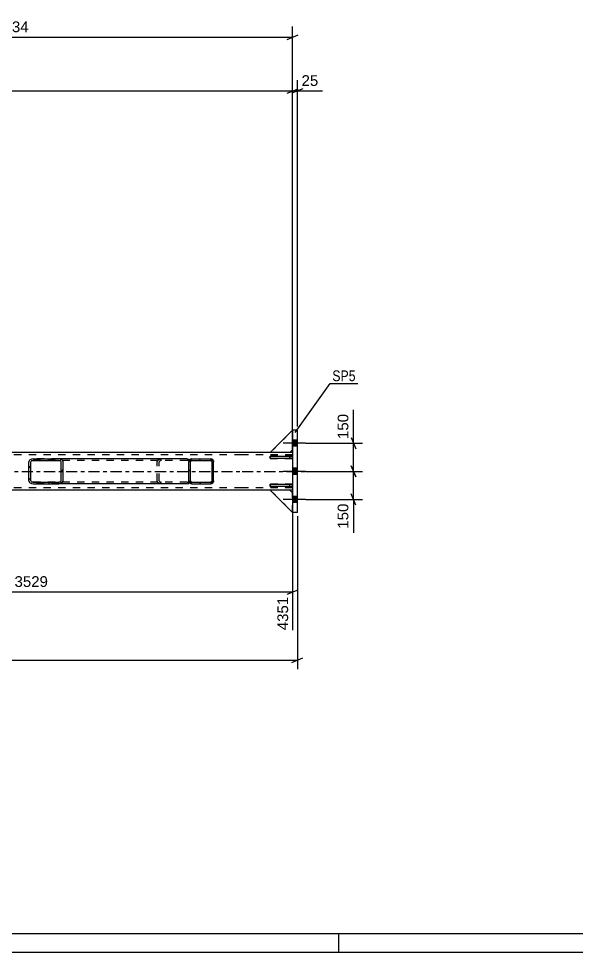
# Model space of a CAD drawing. Header units: millimetres. Extents: x 0 to 1189, y 0 to 841.
# Drawn here: x 263.6 to 412.4, y 0 to 249.1 of the extents above; entities that cross this region are included whole.
import ezdxf

# ---------------------------------------------------------------- set-up
doc = ezdxf.new("R2010")
doc.units = ezdxf.units.MM
doc.linetypes.add('DXK_LINE_DOT2', pattern=[3.9198, 1.9599, -1.9599])
doc.linetypes.add('DXK_LINE_DOT3', pattern=[5.9187, 2.979, -0.9799, 0.9799, -0.9799])
doc.styles.add('Arial', font='arial.ttf', dxfattribs={"height": 0.2})
doc.styles.add('Arial Narrow', font='ARIALN.TTF', dxfattribs={"height": 0.2})

# ---------------------------------------------------------------- blocks, each defined once
blk = doc.blocks.new('Unknown-348435271-1132')
at = {"color": 5, "linetype": 'Continuous'}
for p, q in [((5, 5), (1184, 5)), ((349, 0), (349, 5)), ((0, 0), (1189, 0))]:
    blk.add_line(p, q, dxfattribs=at)
blk = doc.blocks.new('Part-348435271-4161 - 4157')
at = {"linetype": 'Continuous'}
h = blk.add_hatch(dxfattribs=at)
h.set_pattern_fill('', scale=0.7, style=0, pattern_type=0)
h.set_pattern_definition([(45, (315.1268, 125.1023), (-1.57154, 1.57154), [])])
h.paths.add_polyline_path([(314.82, 125.04), (315.13, 125.1), (315.39, 125.28), (315.56, 125.54), (315.62, 125.84), (315.62, 130.84), (315.56, 131.15), (315.39, 131.41), (315.13, 131.58), (314.82, 131.64), (309.82, 131.64), (309.51, 131.58), (309.26, 131.41), (309.08, 131.15), (309.02, 130.84), (309.02, 125.84), (309.08, 125.54), (309.26, 125.28), (309.51, 125.1), (309.82, 125.04)])
h.paths.add_polyline_path([(309.67, 125.47), (309.54, 125.56), (309.45, 125.69), (309.42, 125.84), (309.42, 130.84), (309.45, 130.99), (309.54, 131.12), (309.67, 131.21), (309.82, 131.24), (314.82, 131.24), (314.97, 131.21), (315.1, 131.12), (315.19, 130.99), (315.22, 130.84), (315.22, 125.84), (315.19, 125.69), (315.1, 125.56), (314.97, 125.47), (314.82, 125.44), (309.82, 125.44)])
at = {"color": 7, "linetype": 'DXK_LINE_DOT2'}
for p, q in [((309.02, 130.84), (309.08, 131.15)), ((309.02, 125.84), (309.02, 130.84)), ((309.45, 130.99), (309.42, 130.84)), ((309.42, 125.84), (309.42, 130.84)), ((309.51, 131.58), (309.82, 131.64)), ((309.82, 131.24), (309.67, 131.21)), ((309.82, 131.64), (314.82, 131.64)), ((309.82, 131.24), (314.82, 131.24)), ((314.82, 131.64), (315.13, 131.58)), ((314.97, 131.21), (314.82, 131.24)), ((315.22, 130.84), (315.19, 130.99)), ((315.22, 125.84), (315.22, 130.84)), ((315.56, 131.15), (315.62, 130.84)), ((315.62, 125.84), (315.62, 130.84)), ((309.08, 125.54), (309.02, 125.84)), ((309.42, 125.84), (309.45, 125.69)), ((309.82, 125.04), (309.51, 125.1)), ((309.67, 125.47), (309.82, 125.44)), ((309.82, 125.44), (314.82, 125.44)), ((309.82, 125.04), (314.82, 125.04)), ((314.82, 125.44), (314.97, 125.47)), ((315.13, 125.1), (314.82, 125.04)), ((315.19, 125.69), (315.22, 125.84)), ((315.62, 125.84), (315.56, 125.54))]:
    blk.add_line(p, q, dxfattribs=at)
at = {"color": 2, "linetype": 'Continuous'}
for p, q in [((309.08, 131.15), (309.02, 130.84)), ((309.02, 125.84), (309.02, 130.84)), ((309.42, 130.84), (309.45, 130.99)), ((309.42, 125.84), (309.42, 130.84)), ((309.82, 131.64), (309.51, 131.58)), ((309.67, 131.21), (309.82, 131.24)), ((309.82, 131.64), (314.82, 131.64)), ((309.82, 131.24), (314.82, 131.24)), ((315.13, 131.58), (314.82, 131.64)), ((314.82, 131.24), (314.97, 131.21)), ((315.19, 130.99), (315.22, 130.84)), ((315.22, 125.84), (315.22, 130.84)), ((315.62, 130.84), (315.56, 131.15)), ((315.62, 125.84), (315.62, 130.84)), ((309.02, 125.84), (309.08, 125.54)), ((309.45, 125.69), (309.42, 125.84)), ((309.51, 125.1), (309.82, 125.04)), ((309.82, 125.44), (309.67, 125.47)), ((309.82, 125.44), (314.82, 125.44)), ((309.82, 125.04), (314.82, 125.04)), ((314.97, 125.47), (314.82, 125.44)), ((314.82, 125.04), (315.13, 125.1)), ((315.22, 125.84), (315.19, 125.69)), ((315.56, 125.54), (315.62, 125.84))]:
    blk.add_line(p, q, dxfattribs=at)
at = {"color": 7, "linetype": 'DXK_LINE_DOT2'}
for centre, radius, start, end in [((309.82, 130.84), 0.8, 112.5, 157.5), ((309.82, 130.84), 0.4, 112.5, 157.5), ((314.82, 130.84), 0.4, 22.5, 67.5), ((314.82, 130.84), 0.8, 22.5, 67.5), ((309.82, 125.84), 0.8, 202.5, 247.5), ((309.82, 125.84), 0.4, 202.5, 247.5), ((314.82, 125.84), 0.4, 292.5, 337.5), ((314.82, 125.84), 0.8, 292.5, 337.5)]:
    blk.add_arc(centre, radius, start, end, dxfattribs=at)
at = {"color": 2, "linetype": 'Continuous'}
for centre, radius, start, end in [((309.82, 130.84), 0.8, 112.5, 157.5), ((309.82, 130.84), 0.4, 112.5, 157.5), ((314.82, 130.84), 0.4, 22.5, 67.5), ((314.82, 130.84), 0.8, 22.5, 67.5), ((309.82, 125.84), 0.8, 202.5, 247.5), ((309.82, 125.84), 0.4, 202.5, 247.5), ((314.82, 125.84), 0.4, 292.5, 337.5), ((314.82, 125.84), 0.8, 292.5, 337.5)]:
    blk.add_arc(centre, radius, start, end, dxfattribs=at)
blk = doc.blocks.new('Bolt-348435271-4292 - 4157')
at = {"linetype": 'Continuous'}
for points in [[(336.72, 136.67), (336.72, 135.02), (337.97, 135.02), (337.97, 136.67)], [(336.72, 136.67), (336.72, 135.02), (337.97, 135.02), (337.97, 136.67)], [(336.72, 136.67), (336.72, 135.02), (337.97, 135.02), (337.97, 136.67)], [(336.72, 136.67), (336.72, 135.02), (337.97, 135.02), (337.97, 136.67)], [(336.72, 129.17), (336.72, 127.52), (337.97, 127.52), (337.97, 129.17)], [(336.72, 129.17), (336.72, 127.52), (337.97, 127.52), (337.97, 129.17)], [(336.72, 121.67), (336.72, 120.02), (337.97, 120.02), (337.97, 121.67)], [(336.72, 121.67), (336.72, 120.02), (337.97, 120.02), (337.97, 121.67)], [(336.72, 121.67), (336.72, 120.02), (337.97, 120.02), (337.97, 121.67)], [(336.72, 121.67), (336.72, 120.02), (337.97, 120.02), (337.97, 121.67)]]:
    blk.add_hatch(color=1, dxfattribs=at).paths.add_polyline_path(points)
at = {"color": 1, "linetype": 'Continuous'}
for p, q in [((340.17, 135.84), (334.22, 135.84)), ((340.17, 135.84), (334.22, 135.84)), ((340.17, 135.84), (334.22, 135.84)), ((340.17, 135.84), (334.22, 135.84)), ((337.97, 136.67), (336.72, 136.67)), ((337.97, 136.67), (336.72, 136.67)), ((337.97, 136.67), (336.72, 136.67)), ((337.97, 136.67), (336.72, 136.67)), ((337.97, 135.02), (336.72, 135.02)), ((337.97, 135.02), (336.72, 135.02)), ((337.97, 135.02), (336.72, 135.02)), ((337.97, 135.02), (336.72, 135.02)), ((340.17, 128.34), (334.22, 128.34)), ((340.17, 128.34), (334.22, 128.34)), ((337.97, 129.17), (336.72, 129.17)), ((337.97, 129.17), (336.72, 129.17)), ((337.97, 127.52), (336.72, 127.52)), ((337.97, 127.52), (336.72, 127.52)), ((340.17, 120.84), (334.22, 120.84)), ((340.17, 120.84), (334.22, 120.84)), ((340.17, 120.84), (334.22, 120.84)), ((340.17, 120.84), (334.22, 120.84)), ((337.97, 121.67), (336.72, 121.67)), ((337.97, 121.67), (336.72, 121.67)), ((337.97, 121.67), (336.72, 121.67)), ((337.97, 121.67), (336.72, 121.67)), ((337.97, 120.02), (336.72, 120.02)), ((337.97, 120.02), (336.72, 120.02)), ((337.97, 120.02), (336.72, 120.02)), ((337.97, 120.02), (336.72, 120.02))]:
    blk.add_line(p, q, dxfattribs=at)
blk = doc.blocks.new('Part-348435271-4175 - 4157')
at = {"linetype": 'Continuous'}
h = blk.add_hatch(dxfattribs=at)
h.set_pattern_fill('', scale=0.7, style=0, pattern_type=0)
h.set_pattern_definition([(45, (274.7833, 125.1023), (-1.57154, 1.57154), [])])
h.paths.add_polyline_path([(274.36, 125.04), (274.78, 125.1), (275.14, 125.28), (275.38, 125.54), (275.47, 125.84), (275.47, 130.84), (275.38, 131.15), (275.14, 131.41), (274.78, 131.58), (274.36, 131.64), (267.44, 131.64), (267.02, 131.58), (266.66, 131.41), (266.42, 131.15), (266.34, 130.84), (266.34, 125.84), (266.42, 125.54), (266.66, 125.28), (267.02, 125.1), (267.44, 125.04)])
h.paths.add_polyline_path([(267.23, 125.47), (267.05, 125.56), (266.93, 125.69), (266.89, 125.84), (266.89, 130.84), (266.93, 130.99), (267.05, 131.12), (267.23, 131.21), (267.44, 131.24), (274.36, 131.24), (274.57, 131.21), (274.75, 131.12), (274.87, 130.99), (274.91, 130.84), (274.91, 125.84), (274.87, 125.69), (274.75, 125.56), (274.57, 125.47), (274.36, 125.44), (267.44, 125.44)])
at = {"color": 2, "linetype": 'Continuous'}
for p, q in [((266.42, 131.15), (266.34, 130.84)), ((266.34, 125.84), (266.34, 130.84)), ((266.89, 130.84), (266.93, 130.99)), ((266.89, 125.84), (266.89, 130.84)), ((267.44, 131.64), (267.02, 131.58)), ((267.23, 131.21), (267.44, 131.24)), ((267.44, 131.64), (274.36, 131.64)), ((267.44, 131.24), (274.36, 131.24)), ((308.61, 131.64), (274.36, 131.64)), ((274.78, 131.58), (274.36, 131.64)), ((274.36, 131.24), (274.57, 131.21)), ((274.87, 130.99), (274.91, 130.84)), ((274.91, 125.84), (274.91, 130.84)), ((275.47, 130.84), (275.38, 131.15)), ((275.47, 125.84), (275.47, 130.84)), ((308.61, 131.64), (309.03, 131.58)), ((309.02, 131.1), (309.03, 131.58)), ((309.03, 131.58), (309.02, 131.41)), ((309.02, 131.41), (309.02, 131.15)), ((309.02, 131.15), (309.02, 130.84)), ((266.34, 125.84), (266.42, 125.54)), ((266.93, 125.69), (266.89, 125.84)), ((267.02, 125.1), (267.44, 125.04)), ((267.44, 125.44), (267.23, 125.47)), ((267.44, 125.44), (274.36, 125.44)), ((267.44, 125.04), (274.36, 125.04)), ((274.57, 125.47), (274.36, 125.44)), ((274.36, 125.04), (274.78, 125.1)), ((308.61, 125.04), (274.36, 125.04)), ((274.91, 125.84), (274.87, 125.69)), ((275.38, 125.54), (275.47, 125.84)), ((308.61, 125.04), (309.03, 125.1)), ((309.02, 125.28), (309.02, 125.84)), ((309.03, 125.1), (309.02, 125.58)), ((309.03, 125.1), (309.02, 125.28))]:
    blk.add_line(p, q, dxfattribs=at)
at = {"color": 7, "linetype": 'DXK_LINE_DOT2'}
for p, q in [((274.36, 131.64), (267.44, 131.64)), ((308.61, 131.24), (267.44, 131.24)), ((300.58, 130.84), (300.67, 131.15)), ((300.58, 125.84), (300.58, 130.84)), ((301.18, 130.99), (301.14, 130.84)), ((301.14, 125.84), (301.14, 130.84)), ((301.27, 131.58), (301.69, 131.64)), ((301.69, 131.24), (301.48, 131.21)), ((308.82, 131.21), (308.61, 131.24)), ((309, 131.12), (308.82, 131.21)), ((309.02, 131.1), (309, 131.12)), ((309.02, 125.84), (309.02, 130.84)), ((308.61, 125.44), (267.44, 125.44)), ((274.36, 125.04), (267.44, 125.04)), ((300.67, 125.54), (300.58, 125.84)), ((301.14, 125.84), (301.18, 125.69)), ((301.69, 125.04), (301.27, 125.1)), ((301.48, 125.47), (301.69, 125.44)), ((308.61, 125.44), (308.82, 125.47)), ((308.82, 125.47), (309, 125.56)), ((309, 125.56), (309.02, 125.58))]:
    blk.add_line(p, q, dxfattribs=at)
at = {"color": 2, "linetype": 'Continuous'}
for centre, radius, start, end in [((267.27, 130.6), 1.01, 104.3889, 147.3289), ((267.36, 130.72), 0.505, 104.3889, 147.3289), ((274.45, 130.72), 0.505, 32.6711, 75.6111), ((274.53, 130.6), 1.01, 32.6711, 75.6111), ((267.27, 126.08), 1.01, 212.6711, 255.6111), ((267.36, 125.96), 0.505, 212.6711, 255.6111), ((274.45, 125.96), 0.505, 284.3889, 327.3289), ((274.53, 126.08), 1.01, 284.3889, 327.3289)]:
    blk.add_arc(centre, radius, start, end, dxfattribs=at)
at = {"color": 7, "linetype": 'DXK_LINE_DOT2'}
for centre, radius, start, end in [((301.52, 130.6), 1.01, 104.3889, 147.3289), ((301.6, 130.72), 0.505, 104.3889, 147.3289), ((301.52, 126.08), 1.01, 212.6711, 255.6111), ((301.6, 125.96), 0.505, 212.6711, 255.6111)]:
    blk.add_arc(centre, radius, start, end, dxfattribs=at)
blk = doc.blocks.new('Part-348435271-4182 - 4157')
at = {"color": 2, "linetype": 'Continuous'}
for p, q in [((337.97, 139.34), (336.72, 139.34)), ((336.72, 139.34), (336.72, 117.34)), ((337.97, 117.34), (337.97, 139.34)), ((337.97, 117.34), (336.72, 117.34))]:
    blk.add_line(p, q, dxfattribs=at)
blk = doc.blocks.new('Part-348435271-4192 - 4157')
at = {"color": 7, "linetype": 'DXK_LINE_DOT2'}
for p, q in [((335.97, 123.34), (330.72, 123.34)), ((330.72, 123.34), (336.72, 117.34)), ((336.72, 122.59), (335.97, 123.34)), ((336.72, 117.34), (336.72, 122.59))]:
    blk.add_line(p, q, dxfattribs=at)
blk = doc.blocks.new('Part-348435271-4197 - 4157')
at = {"color": 2, "linetype": 'Continuous'}
for p, q in [((335.97, 123.34), (330.72, 123.34)), ((330.72, 123.34), (336.72, 117.34)), ((336.72, 122.59), (335.97, 123.34))]:
    blk.add_line(p, q, dxfattribs=at)
at = {"color": 7, "linetype": 'DXK_LINE_DOT2'}
blk.add_line((336.72, 122.59), (336.72, 117.34), dxfattribs=at)
blk = doc.blocks.new('Part-348435271-4202 - 4157')
at = {"color": 7, "linetype": 'DXK_LINE_DOT2'}
for p, q in [((335.97, 123.34), (330.72, 123.34)), ((330.72, 123.34), (336.72, 117.34)), ((336.72, 122.59), (335.97, 123.34)), ((336.72, 117.34), (336.72, 122.59))]:
    blk.add_line(p, q, dxfattribs=at)
blk = doc.blocks.new('Part-348435271-4207 - 4157')
at = {"color": 7, "linetype": 'DXK_LINE_DOT2'}
for p, q in [((330.72, 133.34), (336.72, 139.34)), ((336.72, 139.34), (336.72, 134.09)), ((335.97, 133.34), (330.72, 133.34)), ((336.72, 134.09), (335.97, 133.34))]:
    blk.add_line(p, q, dxfattribs=at)
blk = doc.blocks.new('Part-348435271-4212 - 4157')
at = {"color": 2, "linetype": 'Continuous'}
for p, q in [((330.72, 133.34), (336.72, 139.34)), ((335.97, 133.34), (330.72, 133.34)), ((336.72, 134.09), (335.97, 133.34))]:
    blk.add_line(p, q, dxfattribs=at)
at = {"color": 7, "linetype": 'DXK_LINE_DOT2'}
blk.add_line((336.72, 134.09), (336.72, 139.34), dxfattribs=at)
blk = doc.blocks.new('Part-348435271-4217 - 4157')
at = {"color": 7, "linetype": 'DXK_LINE_DOT2'}
for p, q in [((330.72, 133.34), (336.72, 139.34)), ((336.72, 139.34), (336.72, 134.09)), ((335.97, 133.34), (330.72, 133.34)), ((336.72, 134.09), (335.97, 133.34))]:
    blk.add_line(p, q, dxfattribs=at)
blk = doc.blocks.new('Part-348435271-4218 - 4157')
at = {"color": 7, "linetype": 'DXK_LINE_DOT2'}
for p, q in [((336.72, 132.39), (330.72, 132.39)), ((330.72, 132.39), (330.72, 131.79)), ((335.97, 132.39), (335.97, 131.79)), ((336.72, 131.79), (336.72, 132.39)), ((330.72, 131.79), (336.72, 131.79))]:
    blk.add_line(p, q, dxfattribs=at)
blk = doc.blocks.new('Part-348435271-4219 - 4157')
at = {"color": 7, "linetype": 'DXK_LINE_DOT2'}
for p, q in [((336.72, 124.89), (330.72, 124.89)), ((330.72, 124.89), (330.72, 124.29)), ((335.97, 124.29), (335.97, 124.89)), ((336.72, 124.29), (336.72, 124.89)), ((330.72, 124.29), (336.72, 124.29))]:
    blk.add_line(p, q, dxfattribs=at)
blk = doc.blocks.new('Part-348435271-4220 - 4157')
at = {"color": 2, "linetype": 'Continuous'}
for p, q in [((330.72, 131.79), (330.72, 132.39)), ((330.72, 132.39), (336.72, 132.39)), ((336.72, 132.39), (336.72, 131.79)), ((336.72, 131.79), (330.72, 131.79))]:
    blk.add_line(p, q, dxfattribs=at)
at = {"color": 7, "linetype": 'DXK_LINE_DOT2'}
blk.add_line((335.97, 131.79), (335.97, 132.39), dxfattribs=at)
blk = doc.blocks.new('Part-348435271-4221 - 4157')
at = {"color": 2, "linetype": 'Continuous'}
for p, q in [((330.72, 124.29), (330.72, 124.89)), ((330.72, 124.89), (336.72, 124.89)), ((336.72, 124.89), (336.72, 124.29)), ((336.72, 124.29), (330.72, 124.29))]:
    blk.add_line(p, q, dxfattribs=at)
at = {"color": 7, "linetype": 'DXK_LINE_DOT2'}
blk.add_line((335.97, 124.29), (335.97, 124.89), dxfattribs=at)
blk = doc.blocks.new('Part-348435271-4286 - 4157')
at = {"color": 2, "linetype": 'Continuous'}
for p, q in [((156.07, 133.34), (156.07, 132.14)), ((157.32, 133.34), (156.07, 133.34)), ((156.07, 124.54), (156.07, 132.14)), ((323.12, 133.34), (162.32, 133.34)), ((330.72, 133.34), (323.22, 133.34)), ((336.72, 133.34), (335.97, 133.34)), ((156.07, 123.34), (156.07, 124.54)), ((323.12, 123.34), (156.07, 123.34)), ((330.72, 123.34), (323.22, 123.34)), ((336.72, 123.34), (335.97, 123.34))]:
    blk.add_line(p, q, dxfattribs=at)
at = {"color": 7, "linetype": 'DXK_LINE_DOT2'}
for p, q in [((156.07, 133.34), (156.07, 132.99)), ((323.12, 132.74), (156.07, 132.74)), ((162.32, 133.34), (157.32, 133.34)), ((336.72, 132.74), (323.22, 132.74)), ((335.97, 133.34), (330.72, 133.34)), ((336.72, 133.34), (336.72, 123.34)), ((156.07, 124.54), (156.07, 123.43)), ((323.12, 123.94), (156.07, 123.94)), ((336.72, 123.94), (323.22, 123.94)), ((335.97, 123.34), (330.72, 123.34))]:
    blk.add_line(p, q, dxfattribs=at)
at = {"color": 7, "linetype": 'DXK_LINE_DOT3'}
for p, q in [((146.07, 128.34), (323.12, 128.34)), ((323.22, 128.34), (346.72, 128.34))]:
    blk.add_line(p, q, dxfattribs=at)
blk = doc.blocks.new('StraightDimension-348435271-10853 - 4157')
at = {"color": 7, "linetype": 'Continuous'}
for p, q in [((186.9, 142.7), (186.9, 247.02)), ((336.72, 134.34), (336.72, 247.02)), ((188.4, 244.77), (185.4, 243.57)), ((186.9, 244.17), (336.72, 244.17)), ((335.22, 243.57), (338.22, 244.77))]:
    blk.add_line(p, q, dxfattribs=at)
at = {"color": 0}
blk.add_wipeout([(266.86, 244.92), (266.86, 249.12), (256.76, 249.12), (256.76, 244.92)], dxfattribs=at)
at = {"color": 3, "style": 'Arial'}
blk.add_text('3734', height=2.865, dxfattribs=at).set_placement((257.36, 245.52))
blk = doc.blocks.new('StraightDimension-348435271-10891 - 4157')
at = {"color": 7, "linetype": 'Continuous'}
for p, q in [((197.19, 122.09), (197.19, 88.18)), ((336.72, 122.34), (336.72, 85.95)), ((198.69, 96.75), (195.69, 95.55)), ((197.19, 96.15), (336.72, 96.15)), ((335.22, 95.55), (338.22, 96.75))]:
    blk.add_line(p, q, dxfattribs=at)
at = {"color": 0}
blk.add_wipeout([(272, 96.9), (272, 101.1), (261.91, 101.1), (261.91, 96.9)], dxfattribs=at)
at = {"color": 0, "linetype": 'Continuous'}
blk.add_wipeout([(336.12, 95.45), (331.92, 95.45), (331.92, 85.35), (336.12, 85.35)], dxfattribs=at)
at = {"color": 3, "style": 'Arial'}
blk.add_text('3529', height=2.865, dxfattribs=at).set_placement((262.51, 97.5))
at = {"color": 3, "linetype": 'Continuous', "style": 'Arial'}
blk.add_text('4351', height=2.865, rotation=90.0002, dxfattribs=at).set_placement((335.52, 85.95))
blk = doc.blocks.new('StraightDimension-348435271-10926 - 4157')
at = {"color": 7, "linetype": 'Continuous'}
for p, q in [((337.97, 116.34), (337.97, 75.54)), ((150.32, 105.34), (150.32, 75.54)), ((151.82, 78.54), (148.82, 77.34)), ((150.32, 77.94), (337.97, 77.94)), ((336.47, 77.34), (339.47, 78.54))]:
    blk.add_line(p, q, dxfattribs=at)
at = {"color": 0}
blk.add_wipeout([(249.19, 78.69), (249.19, 82.89), (239.1, 82.89), (239.1, 78.69)], dxfattribs=at)
at = {"color": 3, "style": 'Arial'}
blk.add_text('4491', height=2.865, dxfattribs=at).set_placement((239.7, 79.29))
blk = doc.blocks.new('StraightDimension-348435271-10933 - 4157')
at = {"color": 7, "linetype": 'Continuous'}
for p, q in [((336.72, 140.34), (336.72, 232.68)), ((337.97, 140.34), (337.97, 232.68)), ((335.22, 229.23), (338.22, 230.43)), ((339.47, 230.43), (336.47, 229.23)), ((336.72, 229.83), (337.97, 229.83))]:
    blk.add_line(p, q, dxfattribs=at)
at = {"color": 0}
blk.add_wipeout([(344.14, 230.58), (344.14, 234.78), (338.5, 234.78), (338.5, 230.58)], dxfattribs=at)
at = {"color": 7, "linetype": 'Continuous'}
blk.add_line((337.97, 229.83), (344.67, 229.83), dxfattribs=at)
blk.add_line((337.97, 229.83), (344.67, 229.83), dxfattribs=at)
at = {"color": 3, "style": 'Arial'}
blk.add_text('25', height=2.865, dxfattribs=at).set_placement((339.1, 231.18))
blk = doc.blocks.new('StraightDimension-348435271-10934 - 4157')
at = {"color": 7, "linetype": 'Continuous'}
for p, q in [((150.32, 114.78), (150.32, 232.68)), ((336.72, 140.34), (336.72, 232.68)), ((151.82, 230.43), (148.82, 229.23)), ((150.32, 229.83), (336.72, 229.83)), ((335.22, 229.23), (338.22, 230.43))]:
    blk.add_line(p, q, dxfattribs=at)
at = {"color": 0}
blk.add_wipeout([(248.57, 230.58), (248.57, 234.78), (238.47, 234.78), (238.47, 230.58)], dxfattribs=at)
at = {"color": 3, "style": 'Arial'}
blk.add_text('4466', height=2.865, dxfattribs=at).set_placement((239.07, 231.18))
blk = doc.blocks.new('StraightDimension-348435271-10992 - 4157')
at = {"color": 7, "linetype": 'Continuous'}
for p, q in [((352.34, 137.34), (353.54, 134.34)), ((340.22, 135.84), (355.34, 135.84)), ((352.94, 128.34), (352.94, 135.84)), ((353.54, 126.84), (352.34, 129.84)), ((340.22, 128.34), (355.34, 128.34))]:
    blk.add_line(p, q, dxfattribs=at)
at = {"color": 0}
blk.add_wipeout([(352.19, 144.24), (347.99, 144.24), (347.99, 136.37), (352.19, 136.37)], dxfattribs=at)
at = {"color": 7, "linetype": 'Continuous'}
blk.add_line((352.94, 135.84), (352.94, 144.76), dxfattribs=at)
blk.add_line((352.94, 135.84), (352.94, 144.76), dxfattribs=at)
at = {"color": 3, "style": 'Arial'}
blk.add_text('150', height=2.865, rotation=90.0002, dxfattribs=at).set_placement((351.59, 136.97))
blk = doc.blocks.new('StraightDimension-348435271-10993 - 4157')
at = {"color": 7, "linetype": 'Continuous'}
for p, q in [((352.34, 129.84), (353.54, 126.84)), ((340.22, 128.34), (355.34, 128.34)), ((352.94, 120.84), (352.94, 128.34)), ((353.54, 119.34), (352.34, 122.34)), ((340.22, 120.84), (355.34, 120.84))]:
    blk.add_line(p, q, dxfattribs=at)
at = {"color": 0}
blk.add_wipeout([(352.19, 120.32), (347.99, 120.32), (347.99, 112.45), (352.19, 112.45)], dxfattribs=at)
at = {"color": 7, "linetype": 'Continuous'}
blk.add_line((352.94, 120.84), (352.94, 111.92), dxfattribs=at)
blk.add_line((352.94, 120.84), (352.94, 111.92), dxfattribs=at)
at = {"color": 3, "style": 'Arial'}
blk.add_text('150', height=2.865, rotation=90.0002, dxfattribs=at).set_placement((351.59, 113.05))
blk = doc.blocks.new('Mark-348435271-4178 - 4157')
at = {"color": 0}
blk.add_wipeout([(353.51, 152.4), (353.51, 155.4), (347.3, 155.4), (347.3, 152.4)], dxfattribs=at)
blk.add_wipeout([(353.51, 152.4), (353.51, 155.4), (347.3, 155.4), (347.3, 152.4)], dxfattribs=at)
at = {"color": 30, "linetype": 'Continuous'}
for p, q in [((337.39, 138.67), (346.7, 151.8)), ((346.7, 151.8), (354.11, 151.8))]:
    blk.add_line(p, q, dxfattribs=at)
at = {"color": 3, "style": 'Arial Narrow'}
blk.add_text('SP5', height=2.863, dxfattribs=at).set_placement((347.3, 152.4))

msp = doc.modelspace()

# ---------------------------------------------------------------- block references
for name in ['Unknown-348435271-1132', 'Part-348435271-4207 - 4157', 'Part-348435271-4212 - 4157', 'Part-348435271-4217 - 4157', 'Part-348435271-4182 - 4157', 'Bolt-348435271-4292 - 4157', 'Part-348435271-4286 - 4157', 'Part-348435271-4218 - 4157', 'Part-348435271-4220 - 4157', 'Part-348435271-4175 - 4157', 'Part-348435271-4161 - 4157', 'Part-348435271-4219 - 4157', 'Part-348435271-4221 - 4157', 'Part-348435271-4192 - 4157', 'Part-348435271-4197 - 4157', 'Part-348435271-4202 - 4157']:
    msp.add_blockref(name, (0, 0))

# ---------------------------------------------------------------- next in the draw order: block references
for name in ['StraightDimension-348435271-10853 - 4157', 'StraightDimension-348435271-10891 - 4157']:
    msp.add_blockref(name, (0, 0))

# ---------------------------------------------------------------- next in the draw order: block references
for name in ['StraightDimension-348435271-10933 - 4157', 'StraightDimension-348435271-10926 - 4157']:
    msp.add_blockref(name, (0, 0))

# ---------------------------------------------------------------- next in the draw order: block references
for name in ['StraightDimension-348435271-10934 - 4157', 'StraightDimension-348435271-10992 - 4157']:
    msp.add_blockref(name, (0, 0))

# ---------------------------------------------------------------- next in the draw order: block references
for name in ['Mark-348435271-4178 - 4157', 'StraightDimension-348435271-10993 - 4157']:
    msp.add_blockref(name, (0, 0))

doc.saveas('drawing.dxf')
